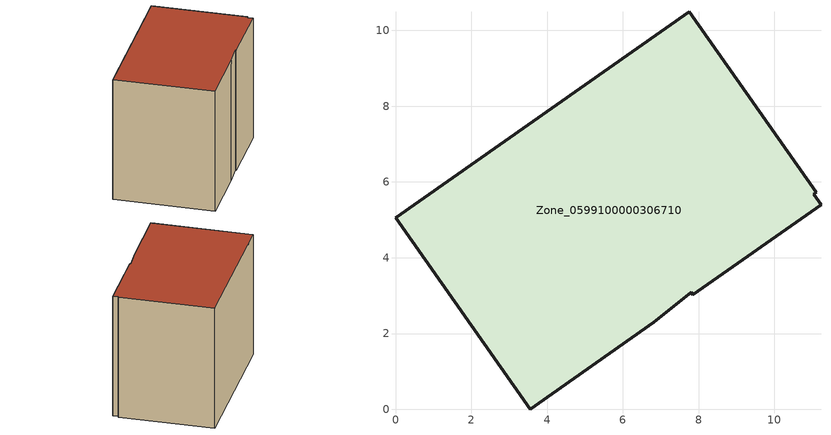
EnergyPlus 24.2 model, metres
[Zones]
Zone_0599100000306710
 floor ground (C_G): 11.23,5.4 7.85,3.02 7.8,3.08 6.81,2.29 3.56,0 0,5.06 7.75,10.49 11.1,5.73 11.04,5.68 z0
 wall outside (C_F): 11.1,5.73 7.75,10.49 0,5.06 3.56,0 6.81,2.29 7.8,3.08 7.85,3.02 11.23,5.4 11.04,5.68 11.1,5.73 z0:7.95
 roof outside (C_R): 7.85,3.02 11.23,5.4 11.04,5.68 11.1,5.73 7.75,10.49 0,5.06 3.56,0 6.81,2.29 7.8,3.08 z7.95
[BUILDING]
Pand.0599100000306710: North Axis=0; Terrain=City; Loads Convergence Tolerance Value=0.04; Temperature Convergence Tolerance Value=0.4; Solar Distribution=FullExterior; Maximum Number of Warmup Days=25; Minimum Number of Warmup Days=1
[Site:Location]
Rotterdam.The.Hague.AP_ZH_NLD Design_Conditions: Latitude=51.96; Longitude=4.45; Time Zone=1; Elevation=-4.5
[SITE:GROUNDTEMPERATURE:BUILDINGSURFACE]
18, 18, 18, 18, 18, 18, 18, 18, 18, 18, 18, 18
[MATERIAL] Thermal Absorptance=0.9; Solar Absorptance=0.7; Visible Absorptance=0.7
Name | Roughness | Thickness | Conductivity | Density | Specific Heat
G.TC.1975-1991 | MediumSmooth | 0.15 | 0.288461 | 540 | 1210
F.TC.1975-1991 | Rough | 0.3 | 0.230769 | 1920 | 840
R.TC.1975-1991 | MediumRough | 0.2 | 0.153846 | 1500 | 1000
[CONSTRUCTION]
C_G: G.TC.1975-1991
C_F: F.TC.1975-1991
C_R: R.TC.1975-1991
[ZONE]
Zone_0599100000306710: Type=1; Multiplier=1; Ceiling Height=Autocalculate; Volume=Autocalculate; Floor Area=autocalculate; Part of Total Floor Area=Yes
[ZONEINFILTRATION:DESIGNFLOWRATE]
Infil_Zone_0599100000306710: Zone or ZoneList or Space or SpaceList=Zone_0599100000306710; Schedule=AlwaysOn; Design Flow Rate Calculation Method=Flow/Area; Flow Rate per Floor Area=0.003; Constant Term Coefficient=1; Temperature Term Coefficient=0; Velocity Term Coefficient=0; Velocity Squared Term Coefficient=0
[HVACTEMPLATE:ZONE:IDEALLOADSAIRSYSTEM]
Zone_0599100000306710: Maximum Heating Supply Air Temperature=50; Minimum Cooling Supply Air Temperature=13; Maximum Heating Supply Air Humidity Ratio=0.0156; Minimum Cooling Supply Air Humidity Ratio=0.0077; Heating Limit=NoLimit; Cooling Limit=NoLimit; Dehumidification Control Type=ConstantSensibleHeatRatio; Cooling Sensible Heat Ratio=0.7; Dehumidification Setpoint=60; Humidification Control Type=None; Humidification Setpoint=30; Outdoor Air Method=None; Outdoor Air Flow Rate per Person=0.00944; Outdoor Air Flow Rate per Zone Floor Area=0; Outdoor Air Flow Rate per Zone=0; Demand Controlled Ventilation Type=None; Outdoor Air Economizer Type=NoEconomizer; Heat Recovery Type=None; Sensible Heat Recovery Effectiveness=0.7; Latent Heat Recovery Effectiveness=0.65
[ZONECONTROL:THERMOSTAT]
ThermostatControl_Zone_0599100000306710: Zone or ZoneList=Zone_0599100000306710; Control Type Schedule=DualSetpointControlType; Control 1=Thermostat_Zone_0599100000306710; Temperature Difference Between Cutout And Setpoint=0
[THERMOSTATSETPOINT:DUALSETPOINT]
Thermostat_Zone_0599100000306710: Heating Setpoint Temperature Schedule=HeatingSetpoint_Zone_0599100000306710; Cooling Setpoint Temperature Schedule=CoolingSetpoint_Zone_0599100000306710
[SCHEDULE:COMPACT]
HeatingSetpoint_Zone_0599100000306710: Through: 12/31, For: AllDays, Until: 24:00, 21
CoolingSetpoint_Zone_0599100000306710: Through: 12/31, For: AllDays, Until: 24:00, 24
DualSetpointControlType: Through: 12/31, For: AllDays, Until: 24:00, 4
AlwaysOn: Through: 12/31, For: AllDays, Until: 24:00, 1
